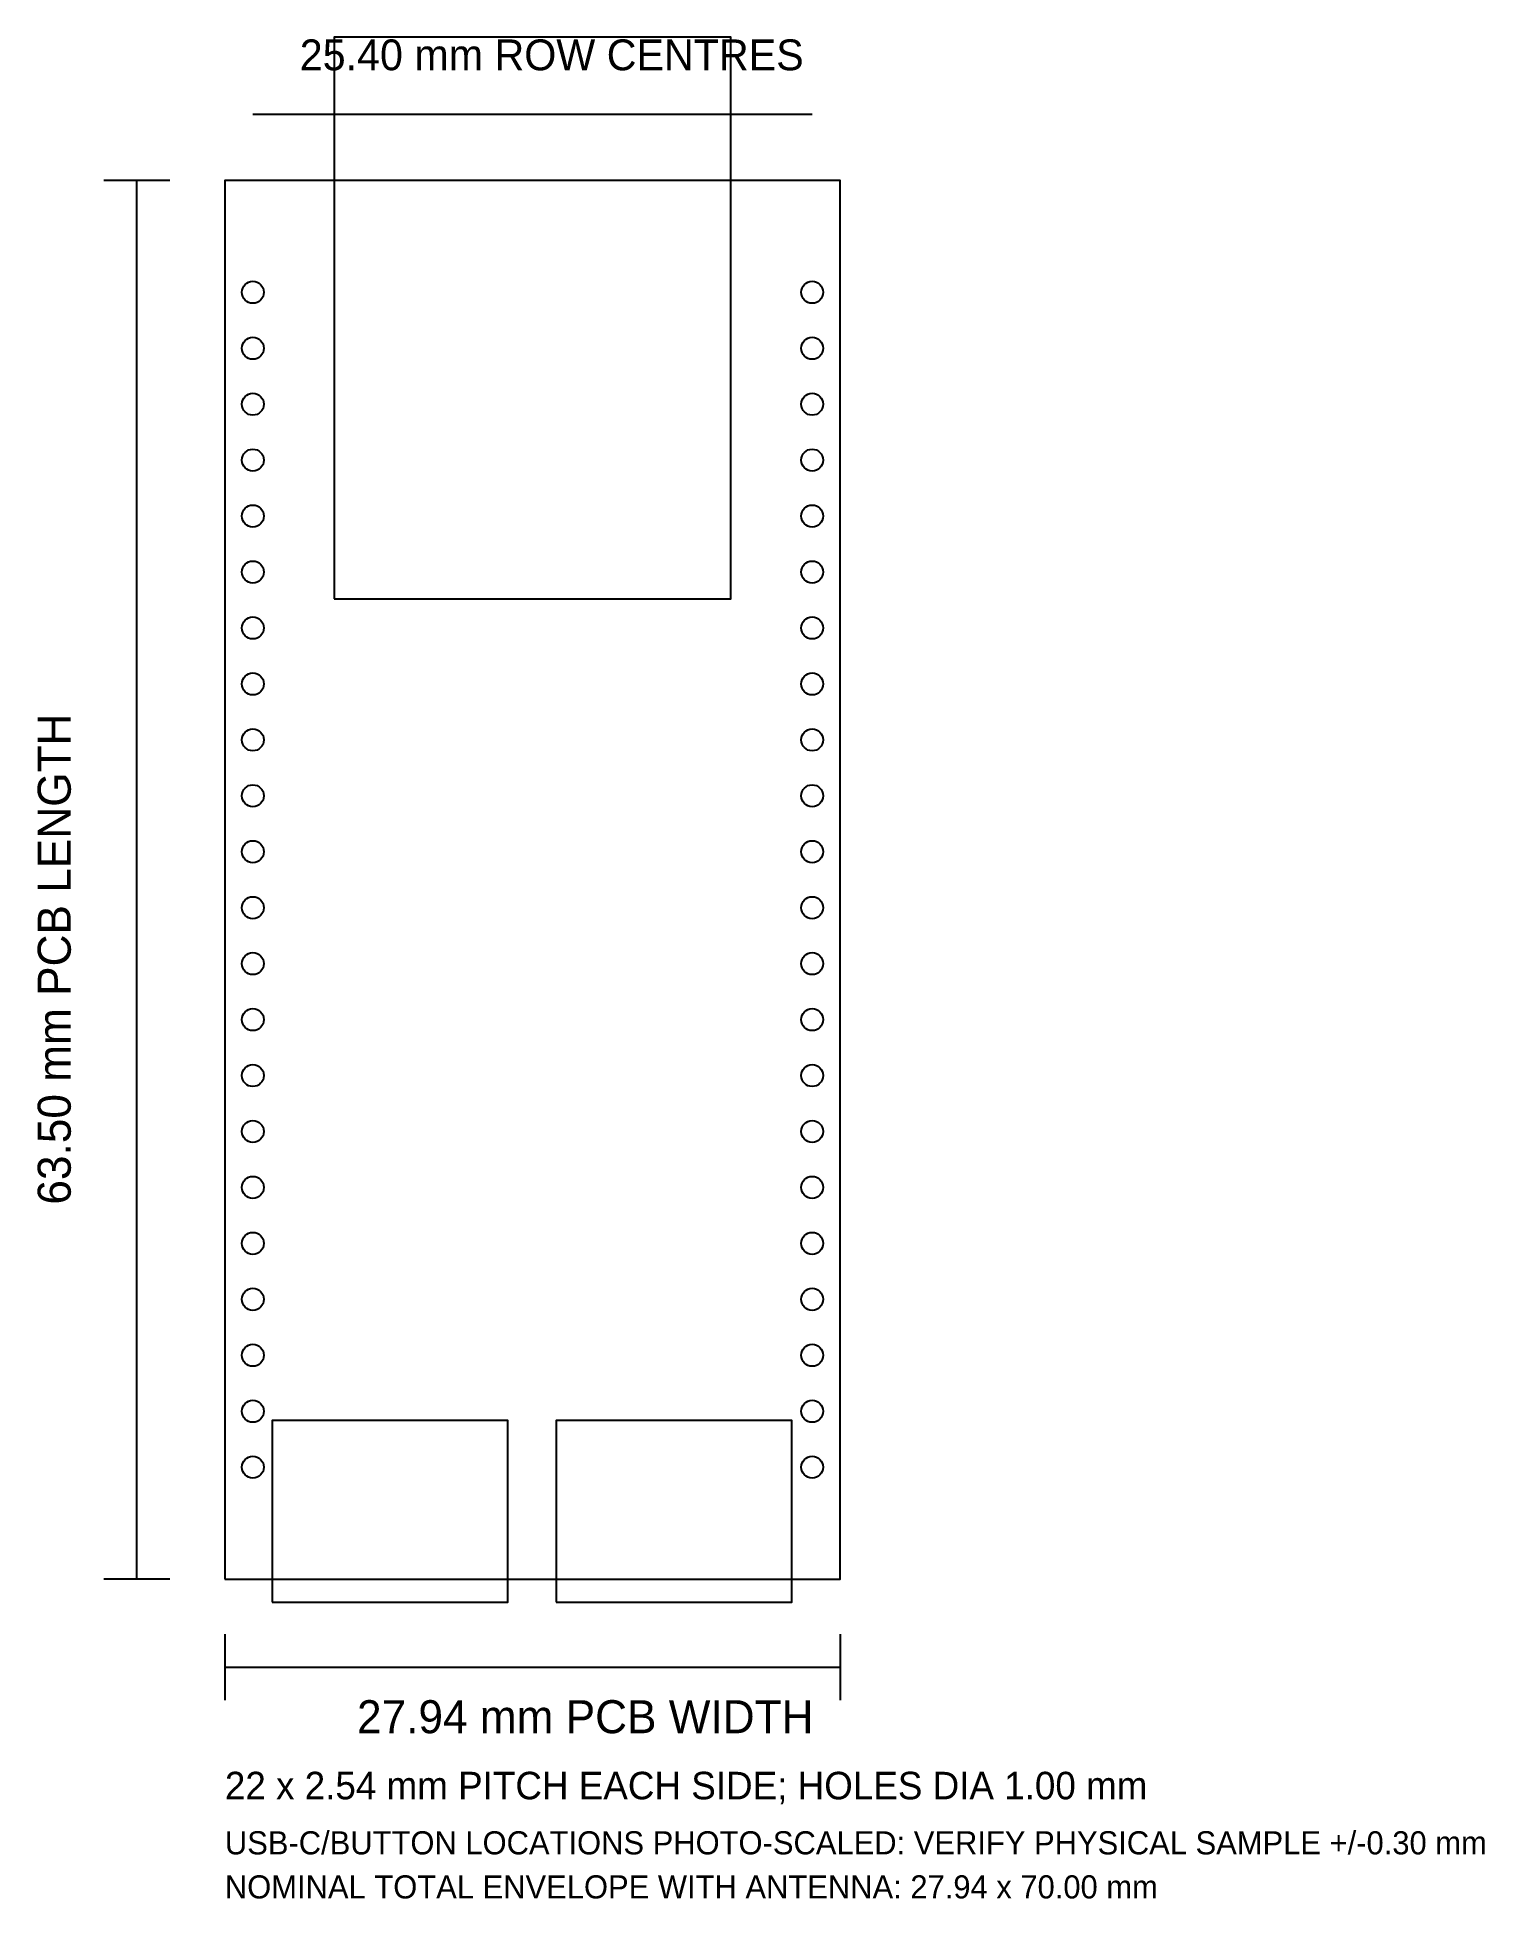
# Model space of a CAD drawing. Header units: millimetres. Extents: x -8.5 to 57.2, y -14.5 to 70.
import ezdxf

# ---------------------------------------------------------------- set-up
doc = ezdxf.new("R2010")
doc.units = ezdxf.units.MM
for name, color, linetype in [('CONNECTORS', 4, 'Continuous'), ('DIMENSIONS', 6, 'Continuous'), ('HOLES', 2, 'Continuous'), ('MODULE', 3, 'Continuous'), ('NOTES', 7, 'Continuous'), ('OUTLINE', 7, 'Continuous')]:
    doc.layers.add(name, color=color, linetype=linetype)

msp = doc.modelspace()

# ---------------------------------------------------------------- linework, layer by layer
at = {"layer": 'CONNECTORS'}
for points in [[(2.15, -1.05), (12.85, -1.05), (12.85, 7.2), (2.15, 7.2)], [(15.05, -1.05), (25.75, -1.05), (25.75, 7.2), (15.05, 7.2)]]:
    msp.add_lwpolyline(points, close=True, dxfattribs=at)
at = {"layer": 'DIMENSIONS'}
for p, q in [((1.27, 66.5), (26.67, 66.5)), ((-2.5, 63.5), (-5.5, 63.5)), ((-4, 0), (-4, 63.5)), ((-2.5, 0), (-5.5, 0)), ((0, -2.5), (0, -5.5)), ((27.94, -2.5), (27.94, -5.5)), ((0, -4), (27.94, -4))]:
    msp.add_line(p, q, dxfattribs=at)
at = {"layer": 'HOLES'}
for centre in [(1.27, 58.42), (26.67, 58.42), (1.27, 55.88), (26.67, 55.88), (1.27, 53.34), (26.67, 53.34), (1.27, 50.8), (26.67, 50.8), (1.27, 48.26), (26.67, 48.26), (1.27, 45.72), (26.67, 45.72), (1.27, 43.18), (26.67, 43.18), (1.27, 40.64), (26.67, 40.64), (1.27, 38.1), (26.67, 38.1), (1.27, 35.56), (26.67, 35.56), (1.27, 33.02), (26.67, 33.02), (1.27, 30.48), (26.67, 30.48), (1.27, 27.94), (26.67, 27.94), (1.27, 25.4), (26.67, 25.4), (1.27, 22.86), (26.67, 22.86), (1.27, 20.32), (26.67, 20.32), (1.27, 17.78), (26.67, 17.78), (1.27, 15.24), (26.67, 15.24), (1.27, 12.7), (26.67, 12.7), (1.27, 10.16), (26.67, 10.16), (1.27, 7.62), (26.67, 7.62), (1.27, 5.08), (26.67, 5.08)]:
    msp.add_circle(centre, 0.5, dxfattribs=at)
at = {"layer": 'MODULE'}
msp.add_lwpolyline([(4.97, 44.5), (22.97, 44.5), (22.97, 70), (4.97, 70)], close=True, dxfattribs=at)
at = {"layer": 'OUTLINE'}
msp.add_lwpolyline([(0, 0), (27.94, 0), (27.94, 63.5), (0, 63.5)], close=True, dxfattribs=at)

# ---------------------------------------------------------------- texts
at = {"layer": 'DIMENSIONS'}
for s, height, p in [('25.40 mm ROW CENTRES', 1.4, (3.4, 68.5)), ('27.94 mm PCB WIDTH', 1.5, (6, -7))]:
    msp.add_text(s, height=height, dxfattribs=at).set_placement(p)
msp.add_text('63.50 mm PCB LENGTH', height=1.5, rotation=90, dxfattribs=at).set_placement((-7, 17))
at = {"layer": 'NOTES'}
for s, height, p in [('22 x 2.54 mm PITCH EACH SIDE; HOLES DIA 1.00 mm', 1.25, (0, -10)), ('USB-C/BUTTON LOCATIONS PHOTO-SCALED: VERIFY PHYSICAL SAMPLE +/-0.30 mm', 1.05, (0, -12.5)), ('NOMINAL TOTAL ENVELOPE WITH ANTENNA: 27.94 x 70.00 mm', 1.05, (0, -14.5))]:
    msp.add_text(s, height=height, dxfattribs=at).set_placement(p)

doc.saveas('drawing.dxf')
